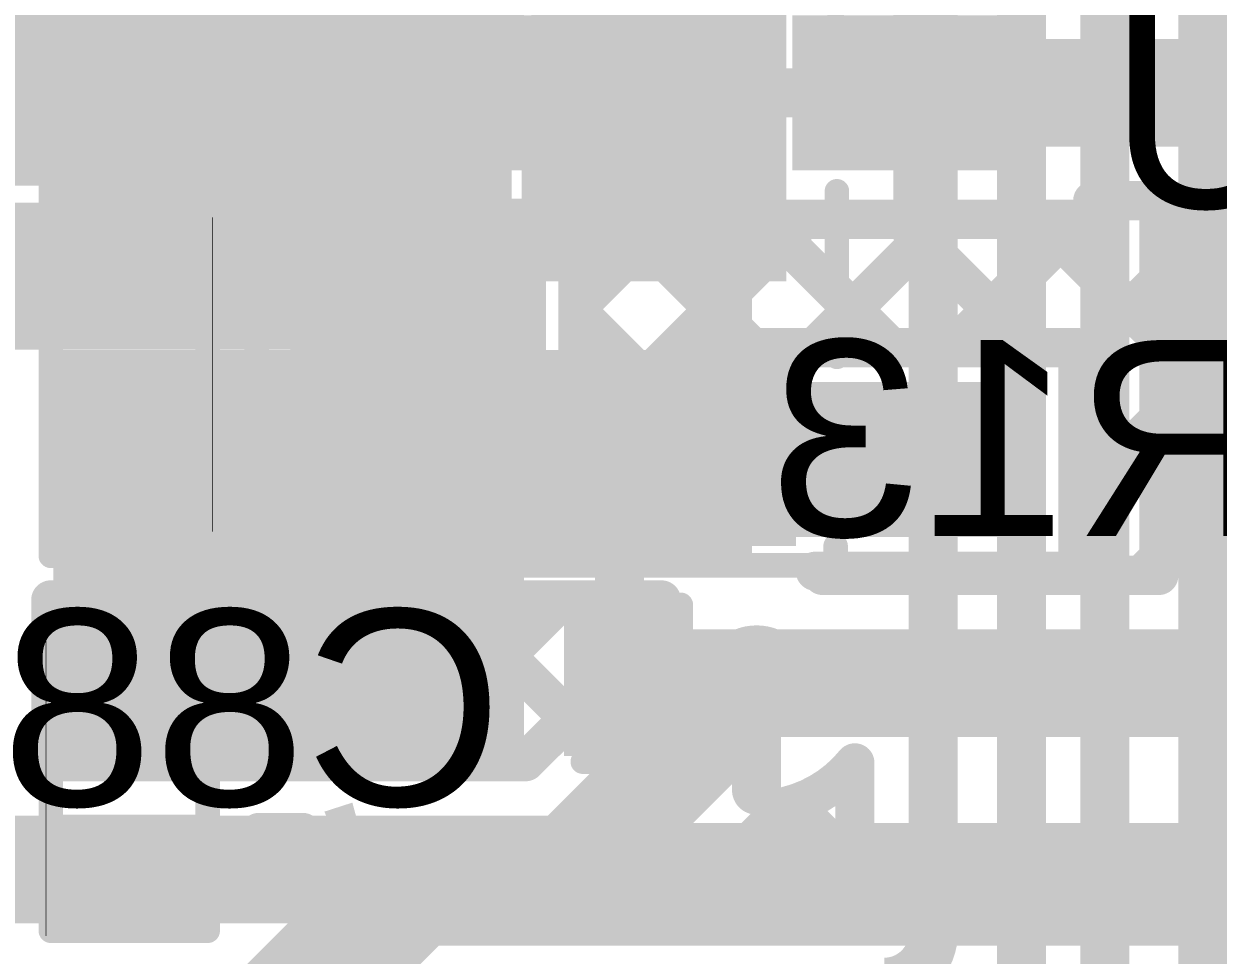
# Model space of a CAD drawing. Header units: millimetres. Extents: x -0.64 to 2.98, y -0.65 to 2.86.
# Drawn here: x 0.1625 to 0.4061, y 1.2955 to 1.4855 of the extents above; entities that cross this region are included whole.
import ezdxf

# ---------------------------------------------------------------- set-up
doc = ezdxf.new("R2010")
doc.units = ezdxf.units.MM
doc.header["$MEASUREMENT"] = 0
for name, color, linetype in [('BottomLayer', 5, 'Continuous'), ('BottomOverlay', 54, 'Continuous'), ('BottomPaste', 16, 'Continuous'), ('BottomSolder', 6, 'Continuous'), ('Mechanical2', 216, 'Continuous'), ('TopLayer', 1, 'Continuous'), ('TopOverlay', 2, 'Continuous'), ('TopPaste', 8, 'Continuous'), ('TopSolder', 216, 'Continuous'), ('ViaHoleLayer', 16, 'Continuous')]:
    doc.layers.add(name, color=color, linetype=linetype)
doc.styles.add('Arial', font='', dxfattribs={"height": 0.2})
doc.styles.get('Arial').set_extended_font_data('Arial')

# ---------------------------------------------------------------- blocks, each defined once
blk = doc.blocks.new('C___0603_B_62')
at = {"layer": 'BottomLayer'}
for points in [[(-0.045, -0.0175), (-0.045, 0.0175), (-0.015, 0.0175), (-0.015, -0.0175)], [(0.015, -0.0175), (0.015, 0.0175), (0.045, 0.0175), (0.045, -0.0175)]]:
    blk.add_hatch(color=5, dxfattribs=at).paths.add_polyline_path(points)
at = {"layer": 'BottomPaste'}
for points in [[(-0.045, -0.0175), (-0.045, 0.0175), (-0.015, 0.0175), (-0.015, -0.0175)], [(0.015, -0.0175), (0.015, 0.0175), (0.045, 0.0175), (0.045, -0.0175)]]:
    blk.add_hatch(color=16, dxfattribs=at).paths.add_polyline_path(points)
at = {"layer": 'BottomSolder'}
for points in [[(-0.04736, -0.01986), (-0.04736, 0.01986), (-0.01264, 0.01986), (-0.01264, -0.01986)], [(0.01264, -0.01986), (0.01264, 0.01986), (0.04736, 0.01986), (0.04736, -0.01986)]]:
    blk.add_hatch(color=6, dxfattribs=at).paths.add_polyline_path(points)
at = {"layer": 'BottomOverlay', "const_width": 0.005}
for points in [[(-0.049, -0.021), (-0.049, 0.021)], [(-0.049, 0.021), (-0.018, 0.021)], [(0.018, 0.021), (0.049, 0.021)], [(0.049, -0.021), (0.049, 0.021)], [(-0.049, -0.021), (-0.018, -0.021)], [(0.018, -0.021), (0.049, -0.021)]]:
    blk.add_lwpolyline(points, dxfattribs=at)
at = {"layer": 'BottomOverlay', "const_width": 0.0025}
for points in [[(-0.05025, 0.021, 1), (-0.04775, 0.021, 1)], [(-0.05025, 0.021, 1), (-0.04775, 0.021, 1)], [(-0.01925, 0.021, 1), (-0.01675, 0.021, 1)], [(0.01675, 0.021, 1), (0.01925, 0.021, 1)], [(0.04775, 0.021, 1), (0.05025, 0.021, 1)], [(0.04775, 0.021, 1), (0.05025, 0.021, 1)], [(-0.05025, -0.021, 1), (-0.04775, -0.021, 1)], [(-0.05025, -0.021, 1), (-0.04775, -0.021, 1)], [(-0.01925, -0.021, 1), (-0.01675, -0.021, 1)], [(0.01675, -0.021, 1), (0.01925, -0.021, 1)], [(0.04775, -0.021, 1), (0.05025, -0.021, 1)], [(0.04775, -0.021, 1), (0.05025, -0.021, 1)]]:
    blk.add_lwpolyline(points, format="xyb", close=True, dxfattribs=at)
blk = doc.blocks.new('R___0603_B_70')
at = {"layer": 'BottomLayer'}
for points in [[(-0.045, -0.0175), (-0.045, 0.0175), (-0.015, 0.0175), (-0.015, -0.0175)], [(0.015, -0.0175), (0.015, 0.0175), (0.045, 0.0175), (0.045, -0.0175)]]:
    blk.add_hatch(color=5, dxfattribs=at).paths.add_polyline_path(points)
at = {"layer": 'BottomPaste'}
for points in [[(-0.045, -0.0175), (-0.045, 0.0175), (-0.015, 0.0175), (-0.015, -0.0175)], [(0.015, -0.0175), (0.015, 0.0175), (0.045, 0.0175), (0.045, -0.0175)]]:
    blk.add_hatch(color=16, dxfattribs=at).paths.add_polyline_path(points)
at = {"layer": 'BottomSolder'}
for points in [[(-0.049, -0.0215), (-0.049, 0.0215), (-0.011, 0.0215), (-0.011, -0.0215)], [(0.011, -0.0215), (0.011, 0.0215), (0.049, 0.0215), (0.049, -0.0215)]]:
    blk.add_hatch(color=6, dxfattribs=at).paths.add_polyline_path(points)
at = {"layer": 'BottomOverlay', "const_width": 0.005}
for points in [[(-0.048, -0.021), (-0.048, 0.021)], [(0.048, 0.021), (-0.048, 0.021)], [(0.048, -0.021), (0.048, 0.021)], [(0.048, -0.021), (-0.048, -0.021)]]:
    blk.add_lwpolyline(points, dxfattribs=at)
at = {"layer": 'BottomOverlay', "const_width": 0.0025}
for points in [[(-0.04925, 0.021, 1), (-0.04675, 0.021, 1)], [(-0.04925, 0.021, 1), (-0.04675, 0.021, 1)], [(0.04675, 0.021, 1), (0.04925, 0.021, 1)], [(0.04675, 0.021, 1), (0.04925, 0.021, 1)], [(-0.04925, -0.021, 1), (-0.04675, -0.021, 1)], [(-0.04925, -0.021, 1), (-0.04675, -0.021, 1)], [(0.04675, -0.021, 1), (0.04925, -0.021, 1)], [(0.04675, -0.021, 1), (0.04925, -0.021, 1)]]:
    blk.add_lwpolyline(points, format="xyb", close=True, dxfattribs=at)
blk = doc.blocks.new('SOT_23_5_98')
at = {"layer": 'TopLayer'}
for points in [[(-0.07283, 0.04921), (-0.02953, 0.04921), (-0.02953, 0.02559), (-0.07283, 0.02559)], [(0.02953, 0.04921), (0.07283, 0.04921), (0.07283, 0.02559), (0.02953, 0.02559)], [(-0.07283, 0.01181), (-0.02953, 0.01181), (-0.02953, -0.01181), (-0.07283, -0.01181)], [(-0.07283, -0.02559), (-0.02953, -0.02559), (-0.02953, -0.04921), (-0.07283, -0.04921)], [(0.02953, -0.02559), (0.07283, -0.02559), (0.07283, -0.04921), (0.02953, -0.04921)]]:
    blk.add_hatch(color=1, dxfattribs=at).paths.add_polyline_path(points)
at = {"layer": 'TopPaste'}
for points in [[(-0.07283, 0.04921), (-0.02953, 0.04921), (-0.02953, 0.02559), (-0.07283, 0.02559)], [(0.02953, 0.04921), (0.07283, 0.04921), (0.07283, 0.02559), (0.02953, 0.02559)], [(-0.07283, 0.01181), (-0.02953, 0.01181), (-0.02953, -0.01181), (-0.07283, -0.01181)], [(-0.07283, -0.02559), (-0.02953, -0.02559), (-0.02953, -0.04921), (-0.07283, -0.04921)], [(0.02953, -0.02559), (0.07283, -0.02559), (0.07283, -0.04921), (0.02953, -0.04921)]]:
    blk.add_hatch(color=8, dxfattribs=at).paths.add_polyline_path(points)
at = {"layer": 'TopSolder'}
for points in [[(-0.07683, 0.05321), (-0.02553, 0.05321), (-0.02553, 0.02159), (-0.07683, 0.02159)], [(0.02553, 0.05321), (0.07683, 0.05321), (0.07683, 0.02159), (0.02553, 0.02159)], [(-0.07683, 0.01581), (-0.02553, 0.01581), (-0.02553, -0.01581), (-0.07683, -0.01581)], [(-0.07683, -0.02159), (-0.02553, -0.02159), (-0.02553, -0.05321), (-0.07683, -0.05321)], [(0.02553, -0.02159), (0.07683, -0.02159), (0.07683, -0.05321), (0.02553, -0.05321)]]:
    blk.add_hatch(color=216, dxfattribs=at).paths.add_polyline_path(points)
at = {"layer": 'TopOverlay', "const_width": 0.005}
for points in [[(-0.03461, 0.059), (0.03439, 0.059)], [(-0.03461, 0.05506), (-0.03461, 0.059)], [(0.03439, 0.05506), (0.03439, 0.059)], [(-0.084, 0.042), (-0.079, 0.037)], [(-0.084, 0.032), (-0.084, 0.042)], [(-0.084, 0.032), (-0.079, 0.037)], [(0.03465, -0.01646), (0.03465, 0.01732)], [(-0.03461, -0.059), (-0.03461, -0.05506)], [(0.03439, -0.059), (0.03439, -0.05506)], [(-0.03461, -0.059), (0.03439, -0.059)]]:
    blk.add_lwpolyline(points, dxfattribs=at)
at = {"layer": 'TopOverlay', "const_width": 0.0025}
for points in [[(-0.03586, 0.059, 1), (-0.03336, 0.059, 1)], [(-0.03586, 0.059, 1), (-0.03336, 0.059, 1)], [(0.03314, 0.059, 1), (0.03564, 0.059, 1)], [(0.03314, 0.059, 1), (0.03564, 0.059, 1)], [(-0.03586, 0.05506, 1), (-0.03336, 0.05506, 1)], [(0.03314, 0.05506, 1), (0.03564, 0.05506, 1)], [(-0.08525, 0.042, 1), (-0.08275, 0.042, 1)], [(-0.08525, 0.042, 1), (-0.08275, 0.042, 1)], [(-0.08025, 0.037, 1), (-0.07775, 0.037, 1)], [(-0.08025, 0.037, 1), (-0.07775, 0.037, 1)], [(-0.08525, 0.032, 1), (-0.08275, 0.032, 1)], [(-0.08525, 0.032, 1), (-0.08275, 0.032, 1)], [(0.0334, 0.01732, 1), (0.0359, 0.01732, 1)], [(0.0334, -0.01646, 1), (0.0359, -0.01646, 1)], [(-0.03586, -0.05506, 1), (-0.03336, -0.05506, 1)], [(0.03314, -0.05506, 1), (0.03564, -0.05506, 1)], [(-0.03586, -0.059, 1), (-0.03336, -0.059, 1)], [(-0.03586, -0.059, 1), (-0.03336, -0.059, 1)], [(0.03314, -0.059, 1), (0.03564, -0.059, 1)], [(0.03314, -0.059, 1), (0.03564, -0.059, 1)]]:
    blk.add_lwpolyline(points, format="xyb", close=True, dxfattribs=at)
blk = doc.blocks.new('SOLDER_BRIDGE_136')
at = {"layer": 'TopLayer'}
for points in [[(-0.045, -0.0175), (-0.045, 0.0175), (-0.015, 0.0175), (-0.015, -0.0175)], [(0.015, -0.0175), (0.015, 0.0175), (0.045, 0.0175), (0.045, -0.0175)]]:
    blk.add_hatch(color=1, dxfattribs=at).paths.add_polyline_path(points)
at = {"layer": 'TopPaste'}
for points in [[(-0.045, -0.0175), (-0.045, 0.0175), (-0.015, 0.0175), (-0.015, -0.0175)], [(0.015, -0.0175), (0.015, 0.0175), (0.045, 0.0175), (0.045, -0.0175)]]:
    blk.add_hatch(color=8, dxfattribs=at).paths.add_polyline_path(points)
at = {"layer": 'TopSolder'}
for points in [[(-0.049, -0.0215), (-0.049, 0.0215), (-0.011, 0.0215), (-0.011, -0.0215)], [(0.011, -0.0215), (0.011, 0.0215), (0.049, 0.0215), (0.049, -0.0215)]]:
    blk.add_hatch(color=216, dxfattribs=at).paths.add_polyline_path(points)
at = {"layer": 'TopOverlay', "const_width": 0.005}
for points in [[(-0.05, 0.022), (-0.05, -0.022)], [(0.05, 0.022), (-0.05, 0.022)], [(0.05, 0.022), (0.05, -0.022)], [(0.05, -0.022), (-0.05, -0.022)]]:
    blk.add_lwpolyline(points, dxfattribs=at)
at = {"layer": 'TopOverlay', "const_width": 0.0025}
for points in [[(-0.05125, 0.022, 1), (-0.04875, 0.022, 1)], [(-0.05125, 0.022, 1), (-0.04875, 0.022, 1)], [(0.04875, 0.022, 1), (0.05125, 0.022, 1)], [(0.04875, 0.022, 1), (0.05125, 0.022, 1)], [(-0.05125, -0.022, 1), (-0.04875, -0.022, 1)], [(-0.05125, -0.022, 1), (-0.04875, -0.022, 1)], [(0.04875, -0.022, 1), (0.05125, -0.022, 1)], [(0.04875, -0.022, 1), (0.05125, -0.022, 1)]]:
    blk.add_lwpolyline(points, format="xyb", close=True, dxfattribs=at)
at = {"layer": 'TopOverlay'}
blk.add_text('SB64', height=0.04, rotation=-180, dxfattribs=at).set_placement((0.150339, 0.017792))
blk = doc.blocks.new('RES_0402_172')
at = {"layer": 'TopLayer'}
for points in [[(-0.0275, -0.0125), (-0.0275, 0.0125), (-0.0095, 0.0125), (-0.0095, -0.0125)], [(0.0095, -0.0125), (0.0095, 0.0125), (0.0275, 0.0125), (0.0275, -0.0125)]]:
    blk.add_hatch(color=1, dxfattribs=at).paths.add_polyline_path(points)
at = {"layer": 'TopPaste'}
for points in [[(-0.0275, -0.0125), (-0.0275, 0.0125), (-0.0095, 0.0125), (-0.0095, -0.0125)], [(0.0095, -0.0125), (0.0095, 0.0125), (0.0275, 0.0125), (0.0275, -0.0125)]]:
    blk.add_hatch(color=8, dxfattribs=at).paths.add_polyline_path(points)
at = {"layer": 'TopSolder'}
for points in [[(-0.02967, -0.01467), (-0.02967, 0.01467), (-0.00733, 0.01467), (-0.00733, -0.01467)], [(0.00733, -0.01467), (0.00733, 0.01467), (0.02967, 0.01467), (0.02967, -0.01467)]]:
    blk.add_hatch(color=216, dxfattribs=at).paths.add_polyline_path(points)
at = {"layer": 'TopOverlay'}
for points, const_width in [([(-0.031, -0.016), (-0.031, 0.016)], 0.005), ([(0.031, 0.016), (-0.031, 0.016)], 0.005), ([(0.031, -0.016), (0.031, 0.016)], 0.005), ([(0.031, -0.016), (-0.031, -0.016)], 0.005), ([(0.032, -0.017), (-0.032, -0.017)], 0.000127)]:
    blk.add_lwpolyline(points, dxfattribs=dict(at, const_width=const_width))
for points, const_width in [([(-0.03225, 0.016, 1), (-0.02975, 0.016, 1)], 0.0025), ([(-0.03225, 0.016, 1), (-0.02975, 0.016, 1)], 0.0025), ([(0.02975, 0.016, 1), (0.03225, 0.016, 1)], 0.0025), ([(0.02975, 0.016, 1), (0.03225, 0.016, 1)], 0.0025), ([(-0.03225, -0.016, 1), (-0.02975, -0.016, 1)], 0.0025), ([(-0.03225, -0.016, 1), (-0.02975, -0.016, 1)], 0.0025), ([(0.02975, -0.016, 1), (0.03225, -0.016, 1)], 0.0025), ([(0.02975, -0.016, 1), (0.03225, -0.016, 1)], 0.0025), ([(-0.03203, -0.017, 1), (-0.03197, -0.017, 1)], 0.0000635), ([(0.03197, -0.017, 1), (0.03203, -0.017, 1)], 0.0000635)]:
    blk.add_lwpolyline(points, format="xyb", close=True, dxfattribs=dict(at, const_width=const_width))
blk = doc.blocks.new('RES_0402_175')
at = {"layer": 'TopLayer'}
for points in [[(-0.0275, -0.0125), (-0.0275, 0.0125), (-0.0095, 0.0125), (-0.0095, -0.0125)], [(0.0095, -0.0125), (0.0095, 0.0125), (0.0275, 0.0125), (0.0275, -0.0125)]]:
    blk.add_hatch(color=1, dxfattribs=at).paths.add_polyline_path(points)
at = {"layer": 'TopPaste'}
for points in [[(-0.0275, -0.0125), (-0.0275, 0.0125), (-0.0095, 0.0125), (-0.0095, -0.0125)], [(0.0095, -0.0125), (0.0095, 0.0125), (0.0275, 0.0125), (0.0275, -0.0125)]]:
    blk.add_hatch(color=8, dxfattribs=at).paths.add_polyline_path(points)
at = {"layer": 'TopSolder'}
for points in [[(-0.02967, -0.01467), (-0.02967, 0.01467), (-0.00733, 0.01467), (-0.00733, -0.01467)], [(0.00733, -0.01467), (0.00733, 0.01467), (0.02967, 0.01467), (0.02967, -0.01467)]]:
    blk.add_hatch(color=216, dxfattribs=at).paths.add_polyline_path(points)
at = {"layer": 'TopOverlay'}
for points, const_width in [([(-0.031, 0.016), (0.031, 0.016)], 0.005), ([(-0.031, 0.016), (-0.031, -0.016)], 0.005), ([(0.031, 0.016), (0.031, -0.016)], 0.005), ([(-0.031, -0.016), (0.031, -0.016)], 0.005), ([(-0.032, -0.017), (0.032, -0.017)], 0.000127)]:
    blk.add_lwpolyline(points, dxfattribs=dict(at, const_width=const_width))
for points, const_width in [([(-0.03225, 0.016, 1), (-0.02975, 0.016, 1)], 0.0025), ([(-0.03225, 0.016, 1), (-0.02975, 0.016, 1)], 0.0025), ([(0.02975, 0.016, 1), (0.03225, 0.016, 1)], 0.0025), ([(0.02975, 0.016, 1), (0.03225, 0.016, 1)], 0.0025), ([(-0.03225, -0.016, 1), (-0.02975, -0.016, 1)], 0.0025), ([(-0.03225, -0.016, 1), (-0.02975, -0.016, 1)], 0.0025), ([(0.02975, -0.016, 1), (0.03225, -0.016, 1)], 0.0025), ([(0.02975, -0.016, 1), (0.03225, -0.016, 1)], 0.0025), ([(-0.03203, -0.017, 1), (-0.03197, -0.017, 1)], 0.0000635), ([(0.03197, -0.017, 1), (0.03203, -0.017, 1)], 0.0000635)]:
    blk.add_lwpolyline(points, format="xyb", close=True, dxfattribs=dict(at, const_width=const_width))
blk = doc.blocks.new('RES_0603_B_178')
at = {"layer": 'BottomLayer'}
for points in [[(-0.045, -0.0175), (-0.045, 0.0175), (-0.015, 0.0175), (-0.015, -0.0175)], [(0.015, -0.0175), (0.015, 0.0175), (0.045, 0.0175), (0.045, -0.0175)]]:
    blk.add_hatch(color=5, dxfattribs=at).paths.add_polyline_path(points)
at = {"layer": 'BottomPaste'}
for points in [[(-0.045, -0.0175), (-0.045, 0.0175), (-0.015, 0.0175), (-0.015, -0.0175)], [(0.015, -0.0175), (0.015, 0.0175), (0.045, 0.0175), (0.045, -0.0175)]]:
    blk.add_hatch(color=16, dxfattribs=at).paths.add_polyline_path(points)
at = {"layer": 'BottomSolder'}
for points in [[(-0.049, -0.0215), (-0.049, 0.0215), (-0.011, 0.0215), (-0.011, -0.0215)], [(0.011, -0.0215), (0.011, 0.0215), (0.049, 0.0215), (0.049, -0.0215)]]:
    blk.add_hatch(color=6, dxfattribs=at).paths.add_polyline_path(points)
at = {"layer": 'BottomOverlay', "const_width": 0.005}
for points in [[(-0.048, 0.021), (0.048, 0.021)], [(-0.048, 0.021), (-0.048, -0.021)], [(0.048, 0.021), (0.048, -0.021)], [(-0.048, -0.021), (0.048, -0.021)]]:
    blk.add_lwpolyline(points, dxfattribs=at)
at = {"layer": 'BottomOverlay', "const_width": 0.0025}
for points in [[(-0.04925, 0.021, 1), (-0.04675, 0.021, 1)], [(-0.04925, 0.021, 1), (-0.04675, 0.021, 1)], [(0.04675, 0.021, 1), (0.04925, 0.021, 1)], [(0.04675, 0.021, 1), (0.04925, 0.021, 1)], [(-0.04925, -0.021, 1), (-0.04675, -0.021, 1)], [(-0.04925, -0.021, 1), (-0.04675, -0.021, 1)], [(0.04675, -0.021, 1), (0.04925, -0.021, 1)], [(0.04675, -0.021, 1), (0.04925, -0.021, 1)]]:
    blk.add_lwpolyline(points, format="xyb", close=True, dxfattribs=at)
blk = doc.blocks.new('CAP_0402_214')
at = {"layer": 'TopLayer'}
for points in [[(-0.0275, -0.0125), (-0.0275, 0.0125), (-0.0095, 0.0125), (-0.0095, -0.0125)], [(0.0095, -0.0125), (0.0095, 0.0125), (0.0275, 0.0125), (0.0275, -0.0125)]]:
    blk.add_hatch(color=1, dxfattribs=at).paths.add_polyline_path(points)
at = {"layer": 'TopPaste'}
for points in [[(-0.0275, -0.0125), (-0.0275, 0.0125), (-0.0095, 0.0125), (-0.0095, -0.0125)], [(0.0095, -0.0125), (0.0095, 0.0125), (0.0275, 0.0125), (0.0275, -0.0125)]]:
    blk.add_hatch(color=8, dxfattribs=at).paths.add_polyline_path(points)
at = {"layer": 'TopSolder'}
for points in [[(-0.02986, -0.01486), (-0.02986, 0.01486), (-0.00714, 0.01486), (-0.00714, -0.01486)], [(0.00714, -0.01486), (0.00714, 0.01486), (0.02986, 0.01486), (0.02986, -0.01486)]]:
    blk.add_hatch(color=216, dxfattribs=at).paths.add_polyline_path(points)
at = {"layer": 'TopOverlay', "const_width": 0.005}
for points in [[(-0.031, 0.016), (-0.031, -0.016)], [(-0.011, 0.016), (-0.031, 0.016)], [(0.031, 0.016), (0.011, 0.016)], [(0.031, 0.016), (0.031, -0.016)], [(-0.011, -0.016), (-0.031, -0.016)], [(0.031, -0.016), (0.011, -0.016)]]:
    blk.add_lwpolyline(points, dxfattribs=at)
at = {"layer": 'TopOverlay', "const_width": 0.0025}
for points in [[(-0.03225, 0.016, 1), (-0.02975, 0.016, 1)], [(-0.03225, 0.016, 1), (-0.02975, 0.016, 1)], [(-0.01225, 0.016, 1), (-0.00975, 0.016, 1)], [(0.00975, 0.016, 1), (0.01225, 0.016, 1)], [(0.02975, 0.016, 1), (0.03225, 0.016, 1)], [(0.02975, 0.016, 1), (0.03225, 0.016, 1)], [(-0.03225, -0.016, 1), (-0.02975, -0.016, 1)], [(-0.03225, -0.016, 1), (-0.02975, -0.016, 1)], [(-0.01225, -0.016, 1), (-0.00975, -0.016, 1)], [(0.00975, -0.016, 1), (0.01225, -0.016, 1)], [(0.02975, -0.016, 1), (0.03225, -0.016, 1)], [(0.02975, -0.016, 1), (0.03225, -0.016, 1)]]:
    blk.add_lwpolyline(points, format="xyb", close=True, dxfattribs=at)
blk = doc.blocks.new('CAP_0603_B_217')
at = {"layer": 'BottomLayer'}
for points in [[(-0.045, -0.0175), (-0.045, 0.0175), (-0.015, 0.0175), (-0.015, -0.0175)], [(0.015, -0.0175), (0.015, 0.0175), (0.045, 0.0175), (0.045, -0.0175)]]:
    blk.add_hatch(color=5, dxfattribs=at).paths.add_polyline_path(points)
at = {"layer": 'BottomPaste'}
for points in [[(-0.045, -0.0175), (-0.045, 0.0175), (-0.015, 0.0175), (-0.015, -0.0175)], [(0.015, -0.0175), (0.015, 0.0175), (0.045, 0.0175), (0.045, -0.0175)]]:
    blk.add_hatch(color=16, dxfattribs=at).paths.add_polyline_path(points)
at = {"layer": 'BottomSolder'}
for points in [[(-0.04736, -0.01986), (-0.04736, 0.01986), (-0.01264, 0.01986), (-0.01264, -0.01986)], [(0.01264, -0.01986), (0.01264, 0.01986), (0.04736, 0.01986), (0.04736, -0.01986)]]:
    blk.add_hatch(color=6, dxfattribs=at).paths.add_polyline_path(points)
at = {"layer": 'BottomOverlay', "const_width": 0.005}
for points in [[(-0.049, 0.021), (-0.018, 0.021)], [(-0.049, 0.021), (-0.049, -0.021)], [(0.018, 0.021), (0.049, 0.021)], [(0.049, 0.021), (0.049, -0.021)], [(-0.049, -0.021), (-0.018, -0.021)], [(0.018, -0.021), (0.049, -0.021)]]:
    blk.add_lwpolyline(points, dxfattribs=at)
at = {"layer": 'BottomOverlay', "const_width": 0.0025}
for points in [[(-0.05025, 0.021, 1), (-0.04775, 0.021, 1)], [(-0.05025, 0.021, 1), (-0.04775, 0.021, 1)], [(-0.01925, 0.021, 1), (-0.01675, 0.021, 1)], [(0.01675, 0.021, 1), (0.01925, 0.021, 1)], [(0.04775, 0.021, 1), (0.05025, 0.021, 1)], [(0.04775, 0.021, 1), (0.05025, 0.021, 1)], [(-0.05025, -0.021, 1), (-0.04775, -0.021, 1)], [(-0.05025, -0.021, 1), (-0.04775, -0.021, 1)], [(-0.01925, -0.021, 1), (-0.01675, -0.021, 1)], [(0.01675, -0.021, 1), (0.01925, -0.021, 1)], [(0.04775, -0.021, 1), (0.05025, -0.021, 1)], [(0.04775, -0.021, 1), (0.05025, -0.021, 1)]]:
    blk.add_lwpolyline(points, format="xyb", close=True, dxfattribs=at)

msp = doc.modelspace()

# ---------------------------------------------------------------- hatches: boundary and pattern name
at = {"layer": 'BottomLayer'}
for points in [[(0.266, 1.433), (0.318, 1.433), (0.318, 1.527), (0.266, 1.527)], [(0.17, 1.433), (0.256, 1.433), (0.256, 1.48), (0.17, 1.48)], [(0.17, 1.379), (0.32, 1.379), (0.32, 1.419), (0.17, 1.419)]]:
    msp.add_hatch(color=5, dxfattribs=at).paths.add_polyline_path(points)
h = msp.add_hatch(color=5, dxfattribs=at)
edge = h.paths.add_edge_path()
edge.add_arc((0.185, 1.47346), 0.01181, 0, 360)
h = msp.add_hatch(color=5, dxfattribs=at)
edge = h.paths.add_edge_path()
edge.add_arc((0.306, 1.396), 0.01181, 0, 360)
h = msp.add_hatch(color=5, dxfattribs=at)
edge = h.paths.add_edge_path()
edge.add_arc((0.31195, 1.351), 0.01181, 0, 360)
at = {"layer": 'BottomSolder'}
h = msp.add_hatch(color=6, dxfattribs=at)
edge = h.paths.add_edge_path()
edge.add_arc((0.185, 1.47346), 0.00791, 0, 360)
h = msp.add_hatch(color=6, dxfattribs=at)
edge = h.paths.add_edge_path()
edge.add_arc((0.306, 1.396), 0.00791, 0, 360)
h = msp.add_hatch(color=6, dxfattribs=at)
edge = h.paths.add_edge_path()
edge.add_arc((0.31195, 1.351), 0.00791, 0, 360)
at = {"layer": 'TopLayer'}
for points in [[(0.405, 1.339), (0.584, 1.339), (0.584, 1.575), (0.405, 1.575)], [(0.161, 1.45706), (0.26451, 1.45706), (0.26451, 1.49706), (0.161, 1.49706)], [(0.032, 1.41906), (0.26451, 1.41906), (0.26451, 1.44906), (0.032, 1.44906)], [(0.16851, 1.33156), (0.26451, 1.33156), (0.26451, 1.41006), (0.16851, 1.41006)]]:
    msp.add_hatch(color=1, dxfattribs=at).paths.add_polyline_path(points)
h = msp.add_hatch(color=1, dxfattribs=at)
edge = h.paths.add_edge_path()
edge.add_arc((0.185, 1.47346), 0.01181, 0, 360)
h = msp.add_hatch(color=1, dxfattribs=at)
edge = h.paths.add_edge_path()
edge.add_arc((0.306, 1.396), 0.01181, 0, 360)
h = msp.add_hatch(color=1, dxfattribs=at)
edge = h.paths.add_edge_path()
edge.add_arc((0.31195, 1.351), 0.01181, 0, 360)
at = {"layer": 'TopSolder'}
h = msp.add_hatch(color=216, dxfattribs=at)
edge = h.paths.add_edge_path()
edge.add_arc((0.185, 1.47346), 0.00791, 0, 360)
h = msp.add_hatch(color=216, dxfattribs=at)
edge = h.paths.add_edge_path()
edge.add_arc((0.306, 1.396), 0.00791, 0, 360)
h = msp.add_hatch(color=216, dxfattribs=at)
edge = h.paths.add_edge_path()
edge.add_arc((0.31195, 1.351), 0.00791, 0, 360)
at = {"layer": 'ViaHoleLayer'}
h = msp.add_hatch(color=16, dxfattribs=at)
edge = h.paths.add_edge_path()
edge.add_arc((0.185, 1.47346), 0.00591, 0, 360)
h = msp.add_hatch(color=16, dxfattribs=at)
edge = h.paths.add_edge_path()
edge.add_arc((0.306, 1.396), 0.00591, 0, 360)
h = msp.add_hatch(color=16, dxfattribs=at)
edge = h.paths.add_edge_path()
edge.add_arc((0.31195, 1.351), 0.00591, 0, 360)

# ---------------------------------------------------------------- linework, layer by layer
at = {"layer": 'BottomLayer'}
for points, const_width in [([(0.403, 1.22928), (0.403, 2.131)], 0.01), ([(0.383, 1.221), (0.383, 2.124)], 0.01), ([(0.366, 1.16308), (0.366, 1.84546)], 0.01), ([(0.348, 1.325), (0.348, 1.838)], 0.01), ([(0.185, 1.47346), (0.185, 1.536)], 0.008), ([(0.168, 1.368), (0.29253, 1.368)], 0.008), ([(0.168, 1.335), (0.168, 1.368)], 0.008), ([(0.168, 1.34862), (0.18738, 1.368)], 0.008), ([(0.18267, 1.335), (0.21567, 1.368)], 0.008), ([(0.19286, 1.368), (0.22586, 1.335)], 0.008), ([(0.21095, 1.335), (0.24395, 1.368)], 0.008), ([(0.22114, 1.368), (0.25414, 1.335)], 0.008), ([(0.23924, 1.335), (0.27224, 1.368)], 0.008), ([(0.24942, 1.368), (0.27363, 1.34379)], 0.008), ([(0.27771, 1.368), (0.28724, 1.35847)], 0.008), ([(0.168, 1.36457), (0.19757, 1.335)], 0.008), ([(0.27395, 1.313), (0.31195, 1.351)], 0.022), ([(0.26484, 1.335), (0.28685, 1.35701)], 0.008), ([(0.29014, 1.351), (0.31195, 1.351)], 0.01), ([(0.31195, 1.32919), (0.31195, 1.351)], 0.01), ([(0.168, 1.335), (0.26484, 1.335)], 0.008), ([(0.332, 1.325), (0.332, 1.33475)], 0.008), ([(0.31942, 1.32629), (0.332, 1.31371)], 0.008), ([(0.29806, 1.306), (0.31796, 1.3259)], 0.008), ([(0.332, 1.306), (0.332, 1.325)], 0.008), ([(0.348, 1.3), (0.348, 1.325)], 0.01), ([(0.146, 1.313), (0.27395, 1.313)], 0.022), ([(0.32337, 1.306), (0.332, 1.31463)], 0.008), ([(0.30474, 1.31268), (0.31142, 1.306)], 0.008), ([(0.29806, 1.306), (0.332, 1.306)], 0.008)]:
    msp.add_lwpolyline(points, dxfattribs=dict(at, const_width=const_width))
for points, const_width in [([(0.183, 1.47346, 1), (0.187, 1.47346, 1)], 0.004), ([(0.166, 1.368, 1), (0.17, 1.368, 1)], 0.004), ([(0.166, 1.368, 1), (0.17, 1.368, 1)], 0.004), ([(0.18538, 1.368, 1), (0.18938, 1.368, 1)], 0.004), ([(0.19086, 1.368, 1), (0.19486, 1.368, 1)], 0.004), ([(0.21367, 1.368, 1), (0.21767, 1.368, 1)], 0.004), ([(0.21914, 1.368, 1), (0.22314, 1.368, 1)], 0.004), ([(0.24195, 1.368, 1), (0.24595, 1.368, 1)], 0.004), ([(0.24742, 1.368, 1), (0.25142, 1.368, 1)], 0.004), ([(0.27024, 1.368, 1), (0.27424, 1.368, 1)], 0.004), ([(0.27571, 1.368, 1), (0.27971, 1.368, 1)], 0.004), ([(0.29053, 1.368, 1), (0.29453, 1.368, 1)], 0.004), ([(0.29053, 1.368, 1), (0.29453, 1.368, 1)], 0.004), ([(0.166, 1.36457, 1), (0.17, 1.36457, 1)], 0.004), ([(0.28524, 1.35847, 1), (0.28924, 1.35847, 1)], 0.004), ([(0.30645, 1.351, 1), (0.31745, 1.351, 1)], 0.011), ([(0.28485, 1.35701, 1), (0.28885, 1.35701, 1)], 0.004), ([(0.28485, 1.35701, 1), (0.28885, 1.35701, 1)], 0.004), ([(0.28764, 1.351, 1), (0.29264, 1.351, 1)], 0.005), ([(0.30945, 1.351, 1), (0.31445, 1.351, 1)], 0.005), ([(0.30945, 1.351, 1), (0.31445, 1.351, 1)], 0.005), ([(0.166, 1.34862, 1), (0.17, 1.34862, 1)], 0.004), ([(0.27163, 1.34379, 1), (0.27563, 1.34379, 1)], 0.004), ([(0.166, 1.335, 1), (0.17, 1.335, 1)], 0.004), ([(0.166, 1.335, 1), (0.17, 1.335, 1)], 0.004), ([(0.18067, 1.335, 1), (0.18467, 1.335, 1)], 0.004), ([(0.19557, 1.335, 1), (0.19957, 1.335, 1)], 0.004), ([(0.20895, 1.335, 1), (0.21295, 1.335, 1)], 0.004), ([(0.22386, 1.335, 1), (0.22786, 1.335, 1)], 0.004), ([(0.23724, 1.335, 1), (0.24124, 1.335, 1)], 0.004), ([(0.25214, 1.335, 1), (0.25614, 1.335, 1)], 0.004), ([(0.26284, 1.335, 1), (0.26684, 1.335, 1)], 0.004), ([(0.26284, 1.335, 1), (0.26684, 1.335, 1)], 0.004), ([(0.33, 1.33475, 1), (0.334, 1.33475, 1)], 0.004), ([(0.33, 1.33475, 1), (0.334, 1.33475, 1)], 0.004), ([(0.30945, 1.32919, 1), (0.31445, 1.32919, 1)], 0.005), ([(0.31742, 1.32629, 1), (0.32142, 1.32629, 1)], 0.004), ([(0.31596, 1.3259, 1), (0.31996, 1.3259, 1)], 0.004), ([(0.31596, 1.3259, 1), (0.31996, 1.3259, 1)], 0.004), ([(0.33, 1.325, 1), (0.334, 1.325, 1)], 0.004), ([(0.33, 1.325, 1), (0.334, 1.325, 1)], 0.004), ([(0.3455, 1.325, 1), (0.3505, 1.325, 1)], 0.005), ([(0.3455, 1.325, 1), (0.3505, 1.325, 1)], 0.005), ([(0.26845, 1.313, 1), (0.27945, 1.313, 1)], 0.011), ([(0.26845, 1.313, 1), (0.27945, 1.313, 1)], 0.011), ([(0.33, 1.31463, 1), (0.334, 1.31463, 1)], 0.004), ([(0.30274, 1.31268, 1), (0.30674, 1.31268, 1)], 0.004), ([(0.33, 1.31371, 1), (0.334, 1.31371, 1)], 0.004), ([(0.29606, 1.306, 1), (0.30006, 1.306, 1)], 0.004), ([(0.29606, 1.306, 1), (0.30006, 1.306, 1)], 0.004), ([(0.30942, 1.306, 1), (0.31342, 1.306, 1)], 0.004), ([(0.32137, 1.306, 1), (0.32537, 1.306, 1)], 0.004), ([(0.33, 1.306, 1), (0.334, 1.306, 1)], 0.004), ([(0.33, 1.306, 1), (0.334, 1.306, 1)], 0.004), ([(0.3455, 1.3, 1), (0.3505, 1.3, 1)], 0.005), ([(0.3455, 1.3, 1), (0.3505, 1.3, 1)], 0.005)]:
    msp.add_lwpolyline(points, format="xyb", close=True, dxfattribs=dict(at, const_width=const_width))
for points, const_width in [([(0.28685, 1.35701, -0.12158), (0.29253, 1.368)], 0.008), ([(0.332, 1.33475, -0.165126), (0.31796, 1.3259)], 0.008), ([(0.348, 1.3, -0.414214), (0.338, 1.29)], 0.01)]:
    msp.add_lwpolyline(points, format="xyb", dxfattribs=dict(at, const_width=const_width))
at = {"layer": 'Mechanical2', "const_width": 0.01}
msp.add_lwpolyline([(1.75783, 2.80917, -6.230382), (0.64896, 2.81029)], format="xyb", dxfattribs=at)
at = {"layer": 'TopLayer'}
for points, const_width in [([(0.27551, 1.48441), (0.2896, 1.4985)], 0.008), ([(0.27551, 1.46006), (0.27551, 1.4985)], 0.008), ([(0.28863, 1.4985), (0.30922, 1.47791)], 0.008), ([(0.30922, 1.44565), (0.30922, 1.49727)], 0.008), ([(0.34487, 1.47146), (0.34487, 1.49327)], 0.01), ([(0.27551, 1.45613), (0.30922, 1.48983)], 0.008), ([(0.27551, 1.48333), (0.30922, 1.44963)], 0.008), ([(0.34487, 1.47146), (0.45654, 1.47146)], 0.022), ([(0.31322, 1.47146), (0.34487, 1.47146)], 0.01), ([(0.34487, 1.44965), (0.34487, 1.47146)], 0.01), ([(0.27551, 1.42784), (0.30922, 1.46155)], 0.008), ([(0.27551, 1.44606), (0.27551, 1.46006)], 0.008), ([(0.27551, 1.44606), (0.27551, 1.46006)], 0.008), ([(0.27551, 1.45505), (0.31222, 1.41834)], 0.008), ([(0.30922, 1.44963), (0.31319, 1.44565)], 0.008), ([(0.38053, 1.44946), (0.394, 1.44946)], 0.008), ([(0.394, 1.373), (0.394, 1.44946)], 0.008), ([(0.27551, 1.42106), (0.27551, 1.44606)], 0.008), ([(0.27551, 1.39956), (0.32161, 1.44565)], 0.008), ([(0.30922, 1.44565), (0.38053, 1.44565)], 0.008), ([(0.31319, 1.44565), (0.33937, 1.41947)], 0.008), ([(0.32371, 1.41947), (0.34989, 1.44565)], 0.008), ([(0.34148, 1.44565), (0.36766, 1.41947)], 0.008), ([(0.35199, 1.41947), (0.37817, 1.44565)], 0.008), ([(0.36976, 1.44565), (0.394, 1.42141)], 0.008), ([(0.049, 1.43406), (0.15926, 1.43406)], 0.022), ([(0.37753, 1.41672), (0.394, 1.43319)], 0.008), ([(0.27551, 1.42677), (0.29001, 1.41227)], 0.008), ([(0.27551, 1.40806), (0.27551, 1.42106)], 0.008), ([(0.27551, 1.40806), (0.27551, 1.42106)], 0.008), ([(0.31222, 1.41947), (0.37753, 1.41947)], 0.008), ([(0.37753, 1.37385), (0.37753, 1.41947)], 0.008), ([(0.37753, 1.4096), (0.394, 1.39313)], 0.008), ([(0.27551, 1.3775), (0.27551, 1.40806)], 0.008), ([(0.37753, 1.38844), (0.394, 1.40491)], 0.008), ([(0.306, 1.396), (0.30631, 1.39631)], 0.022), ([(0.30631, 1.39631), (0.34452, 1.39631)], 0.022), ([(0.34452, 1.39631), (0.34487, 1.39666)], 0.022), ([(0.27551, 1.39848), (0.28399, 1.39)], 0.008), ([(0.28174, 1.3775), (0.28725, 1.38301)], 0.008), ([(0.37753, 1.38132), (0.38585, 1.373)], 0.008), ([(0.27551, 1.3775), (0.29265, 1.3775)], 0.008), ([(0.39037, 1.373), (0.394, 1.37663)], 0.008), ([(0.284, 1.351), (0.284, 1.3735)], 0.01), ([(0.32395, 1.37385), (0.37753, 1.37385)], 0.008), ([(0.32545, 1.373), (0.394, 1.373)], 0.008), ([(0.286, 1.351), (0.31195, 1.351)], 0.022), ([(0.31195, 1.351), (0.41, 1.351)], 0.022), ([(0.146, 1.313), (0.184, 1.313)], 0.022), ([(0.2105, 1.31173), (0.21933, 1.32056)], 0.008), ([(0.2105, 1.31173), (0.2105, 1.32056)], 0.008), ([(0.2105, 1.32056), (0.21933, 1.32056)], 0.008), ([(0.21201, 1.32056), (0.21567, 1.3169)], 0.008), ([(0.40872, 1.30997), (0.41275, 1.314)], 0.022), ([(0.41275, 1.314), (0.41969, 1.30706)], 0.022), ([(0.208, 1.276), (0.24197, 1.30997)], 0.025), ([(0.24197, 1.30997), (0.40872, 1.30997)], 0.025), ([(0.184, 1.313), (0.2065, 1.313)], 0.01)]:
    msp.add_lwpolyline(points, dxfattribs=dict(at, const_width=const_width))
for points, const_width in [([(0.27351, 1.48441, 1), (0.27751, 1.48441, 1)], 0.004), ([(0.27351, 1.48333, 1), (0.27751, 1.48333, 1)], 0.004), ([(0.30722, 1.47791, 1), (0.31122, 1.47791, 1)], 0.004), ([(0.33937, 1.47146, 1), (0.35037, 1.47146, 1)], 0.011), ([(0.31072, 1.47146, 1), (0.31572, 1.47146, 1)], 0.005), ([(0.34237, 1.47146, 1), (0.34737, 1.47146, 1)], 0.005), ([(0.34237, 1.47146, 1), (0.34737, 1.47146, 1)], 0.005), ([(0.34237, 1.47146, 1), (0.34737, 1.47146, 1)], 0.005), ([(0.27351, 1.46006, 1), (0.27751, 1.46006, 1)], 0.004), ([(0.27351, 1.46006, 1), (0.27751, 1.46006, 1)], 0.004), ([(0.27351, 1.46006, 1), (0.27751, 1.46006, 1)], 0.004), ([(0.30722, 1.46155, 1), (0.31122, 1.46155, 1)], 0.004), ([(0.27351, 1.45613, 1), (0.27751, 1.45613, 1)], 0.004), ([(0.27351, 1.45505, 1), (0.27751, 1.45505, 1)], 0.004), ([(0.34237, 1.44965, 1), (0.34737, 1.44965, 1)], 0.005), ([(0.30722, 1.44963, 1), (0.31122, 1.44963, 1)], 0.004), ([(0.30722, 1.44963, 1), (0.31122, 1.44963, 1)], 0.004), ([(0.37853, 1.44946, 1), (0.38253, 1.44946, 1)], 0.004), ([(0.392, 1.44946, 1), (0.396, 1.44946, 1)], 0.004), ([(0.392, 1.44946, 1), (0.396, 1.44946, 1)], 0.004), ([(0.27351, 1.44606, 1), (0.27751, 1.44606, 1)], 0.004), ([(0.27351, 1.44606, 1), (0.27751, 1.44606, 1)], 0.004), ([(0.27351, 1.44606, 1), (0.27751, 1.44606, 1)], 0.004), ([(0.30722, 1.44565, 1), (0.31122, 1.44565, 1)], 0.004), ([(0.30722, 1.44565, 1), (0.31122, 1.44565, 1)], 0.004), ([(0.31119, 1.44565, 1), (0.31519, 1.44565, 1)], 0.004), ([(0.31119, 1.44565, 1), (0.31519, 1.44565, 1)], 0.004), ([(0.31961, 1.44565, 1), (0.32361, 1.44565, 1)], 0.004), ([(0.33948, 1.44565, 1), (0.34348, 1.44565, 1)], 0.004), ([(0.34789, 1.44565, 1), (0.35189, 1.44565, 1)], 0.004), ([(0.36776, 1.44565, 1), (0.37176, 1.44565, 1)], 0.004), ([(0.37617, 1.44565, 1), (0.38017, 1.44565, 1)], 0.004), ([(0.37853, 1.44565, 1), (0.38253, 1.44565, 1)], 0.004), ([(0.15376, 1.43406, 1), (0.16476, 1.43406, 1)], 0.011), ([(0.392, 1.43319, 1), (0.396, 1.43319, 1)], 0.004), ([(0.27351, 1.42784, 1), (0.27751, 1.42784, 1)], 0.004), ([(0.27351, 1.42677, 1), (0.27751, 1.42677, 1)], 0.004), ([(0.27351, 1.42106, 1), (0.27751, 1.42106, 1)], 0.004), ([(0.27351, 1.42106, 1), (0.27751, 1.42106, 1)], 0.004), ([(0.27351, 1.42106, 1), (0.27751, 1.42106, 1)], 0.004), ([(0.392, 1.42141, 1), (0.396, 1.42141, 1)], 0.004), ([(0.31022, 1.41947, 1), (0.31422, 1.41947, 1)], 0.004), ([(0.32171, 1.41947, 1), (0.32571, 1.41947, 1)], 0.004), ([(0.33737, 1.41947, 1), (0.34137, 1.41947, 1)], 0.004), ([(0.34999, 1.41947, 1), (0.35399, 1.41947, 1)], 0.004), ([(0.36566, 1.41947, 1), (0.36966, 1.41947, 1)], 0.004), ([(0.37553, 1.41947, 1), (0.37953, 1.41947, 1)], 0.004), ([(0.37553, 1.41947, 1), (0.37953, 1.41947, 1)], 0.004), ([(0.30875, 1.41831, 1), (0.31275, 1.41831, 1)], 0.004), ([(0.31022, 1.41834, 1), (0.31422, 1.41834, 1)], 0.004), ([(0.37553, 1.41672, 1), (0.37953, 1.41672, 1)], 0.004), ([(0.28801, 1.41227, 1), (0.29201, 1.41227, 1)], 0.004), ([(0.37553, 1.4096, 1), (0.37953, 1.4096, 1)], 0.004), ([(0.27351, 1.40806, 1), (0.27751, 1.40806, 1)], 0.004), ([(0.27351, 1.40806, 1), (0.27751, 1.40806, 1)], 0.004), ([(0.27351, 1.40806, 1), (0.27751, 1.40806, 1)], 0.004), ([(0.392, 1.40491, 1), (0.396, 1.40491, 1)], 0.004), ([(0.3005, 1.396, 1), (0.3115, 1.396, 1)], 0.011), ([(0.30081, 1.39631, 1), (0.31181, 1.39631, 1)], 0.011), ([(0.30081, 1.39631, 1), (0.31181, 1.39631, 1)], 0.011), ([(0.33902, 1.39631, 1), (0.35002, 1.39631, 1)], 0.011), ([(0.33902, 1.39631, 1), (0.35002, 1.39631, 1)], 0.011), ([(0.33937, 1.39666, 1), (0.35037, 1.39666, 1)], 0.011), ([(0.27351, 1.39956, 1), (0.27751, 1.39956, 1)], 0.004), ([(0.27351, 1.39848, 1), (0.27751, 1.39848, 1)], 0.004), ([(0.392, 1.39313, 1), (0.396, 1.39313, 1)], 0.004), ([(0.28199, 1.39, 1), (0.28599, 1.39, 1)], 0.004), ([(0.37553, 1.38844, 1), (0.37953, 1.38844, 1)], 0.004), ([(0.28525, 1.38301, 1), (0.28925, 1.38301, 1)], 0.004), ([(0.37553, 1.38132, 1), (0.37953, 1.38132, 1)], 0.004), ([(0.27351, 1.3775, 1), (0.27751, 1.3775, 1)], 0.004), ([(0.27351, 1.3775, 1), (0.27751, 1.3775, 1)], 0.004), ([(0.27974, 1.3775, 1), (0.28374, 1.3775, 1)], 0.004), ([(0.29065, 1.3775, 1), (0.29465, 1.3775, 1)], 0.004), ([(0.29065, 1.3775, 1), (0.29465, 1.3775, 1)], 0.004), ([(0.392, 1.37663, 1), (0.396, 1.37663, 1)], 0.004), ([(0.2815, 1.3735, 1), (0.2865, 1.3735, 1)], 0.005), ([(0.32195, 1.37385, 1), (0.32595, 1.37385, 1)], 0.004), ([(0.32345, 1.373, 1), (0.32745, 1.373, 1)], 0.004), ([(0.37553, 1.37385, 1), (0.37953, 1.37385, 1)], 0.004), ([(0.37553, 1.37385, 1), (0.37953, 1.37385, 1)], 0.004), ([(0.38385, 1.373, 1), (0.38785, 1.373, 1)], 0.004), ([(0.38837, 1.373, 1), (0.39237, 1.373, 1)], 0.004), ([(0.392, 1.373, 1), (0.396, 1.373, 1)], 0.004), ([(0.392, 1.373, 1), (0.396, 1.373, 1)], 0.004), ([(0.2805, 1.351, 1), (0.2915, 1.351, 1)], 0.011), ([(0.30645, 1.351, 1), (0.31745, 1.351, 1)], 0.011), ([(0.30645, 1.351, 1), (0.31745, 1.351, 1)], 0.011), ([(0.4045, 1.351, 1), (0.4155, 1.351, 1)], 0.011), ([(0.2815, 1.351, 1), (0.2865, 1.351, 1)], 0.005), ([(0.1785, 1.313, 1), (0.1895, 1.313, 1)], 0.011), ([(0.2085, 1.32056, 1), (0.2125, 1.32056, 1)], 0.004), ([(0.2085, 1.32056, 1), (0.2125, 1.32056, 1)], 0.004), ([(0.21001, 1.32056, 1), (0.21401, 1.32056, 1)], 0.004), ([(0.21733, 1.32056, 1), (0.22133, 1.32056, 1)], 0.004), ([(0.21733, 1.32056, 1), (0.22133, 1.32056, 1)], 0.004), ([(0.40725, 1.314, 1), (0.41825, 1.314, 1)], 0.011), ([(0.40725, 1.314, 1), (0.41825, 1.314, 1)], 0.011), ([(0.21367, 1.3169, 1), (0.21767, 1.3169, 1)], 0.004), ([(0.23572, 1.30997, 1), (0.24822, 1.30997, 1)], 0.0125), ([(0.23572, 1.30997, 1), (0.24822, 1.30997, 1)], 0.0125), ([(0.40247, 1.30997, 1), (0.41497, 1.30997, 1)], 0.0125), ([(0.40322, 1.30997, 1), (0.41422, 1.30997, 1)], 0.011), ([(0.1815, 1.313, 1), (0.1865, 1.313, 1)], 0.005), ([(0.204, 1.313, 1), (0.209, 1.313, 1)], 0.005), ([(0.2085, 1.31173, 1), (0.2125, 1.31173, 1)], 0.004), ([(0.2085, 1.31173, 1), (0.2125, 1.31173, 1)], 0.004)]:
    msp.add_lwpolyline(points, format="xyb", close=True, dxfattribs=dict(at, const_width=const_width))
at = {"layer": 'TopLayer', "const_width": 0.008}
msp.add_lwpolyline([(0.29265, 1.3775, -0.811388), (0.31075, 1.41831)], format="xyb", dxfattribs=at)

# ---------------------------------------------------------------- block references
for name, p in [('C___0603_B_62', (0.257, 1.506)), ('SOT_23_5_98', (0.29369, 1.43406))]:
    msp.add_blockref(name, p)
for name, p, rotation in [('SOLDER_BRIDGE_136', (0.14749, 1.477), 180), ('CAP_0603_B_217', (0.23851, 1.426), 90), ('R___0603_B_70', (0.189, 1.425), 270), ('RES_0603_B_178', (0.28751, 1.425), 90), ('RES_0402_175', (0.184, 1.414), 90), ('CAP_0402_214', (0.2655, 1.351), 180), ('RES_0402_172', (0.184, 1.3315), 270)]:
    msp.add_blockref(name, p, dxfattribs=dict(rotation=rotation))

# ---------------------------------------------------------------- texts
at = {"layer": 'BottomOverlay', "style": 'Arial', "text_generation_flag": 2}
for s, p in [('R13', (0.41698, 1.38101)), ('C88', (0.26032, 1.32601))]:
    msp.add_text(s, height=0.04, dxfattribs=at).set_placement(p)
at = {"layer": 'TopOverlay', "style": 'Arial'}
msp.add_text('U7', height=0.04, dxfattribs=at).set_placement((0.38368, 1.44801))
at = {"layer": 'TopOverlay', "style": 'Arial', "text_generation_flag": 2}
msp.add_text('*', height=0.06, rotation=90, dxfattribs=at).set_placement((0.27571, 1.328))

doc.saveas('drawing.dxf')
